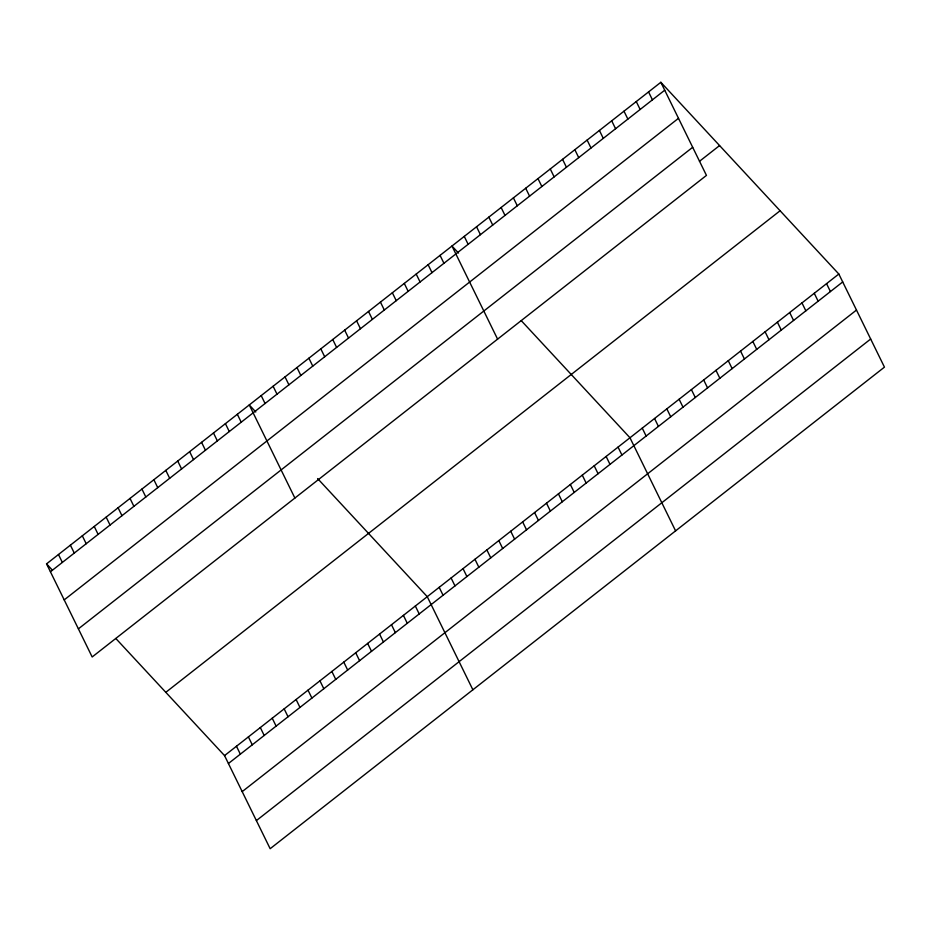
<?xml version="1.0" encoding="UTF-8"?>
<svg xmlns="http://www.w3.org/2000/svg" width="931" height="931" viewBox="0 0 931 931"><rect width="100%" height="100%" fill="white"/><g stroke="black" fill="none" stroke-linecap="round" stroke-linejoin="round"><path stroke-width="1.4" d="M660.847 82.289L706.454 175.4L92.169 656.972L46.55 563.86L660.847 82.289L838.831 274.028L884.45 367.14L270.153 848.711L224.546 755.6L115.851 638.515M50.425 571.774L664.722 90.202M64.204 599.89L678.49 118.318M78.39 628.856L692.687 147.284M699.472 161.319L719.582 145.562M165.799 692.327L780.097 210.755M224.546 755.6L838.831 274.028M228.421 763.513L842.706 281.942M242.188 791.629L856.485 310.058M256.386 820.595L870.671 339.024M458.506 253.057L451.977 246.028L497.596 339.14M521.29 320.683L629.973 437.756L675.592 530.868M255.792 411.979L249.264 404.938L294.883 498.062M317.611 478.557L427.259 596.678L472.878 689.79M46.55 563.86L52.148 569.888M826.553 283.652L830.429 291.566M814.264 293.288L818.14 301.202M801.975 302.924L805.85 310.838M789.686 312.548L793.573 320.462M777.408 322.184L781.284 330.098M648.558 91.925L652.433 99.838M765.119 331.808L768.994 339.734M636.269 101.549L640.144 109.474M752.83 341.444L756.705 349.358M623.979 111.185L627.866 119.098M740.552 351.08L744.428 358.994M611.702 120.821L615.577 128.734M728.263 360.704L732.138 368.618M599.413 130.445L603.288 138.358M715.974 370.34L719.849 378.254M587.124 140.081L590.999 147.994M703.685 379.976L707.572 387.89M574.846 149.705L578.721 157.63M691.407 389.6L695.282 397.514M562.557 159.341L566.432 167.254M679.118 399.236L682.993 407.15M550.268 168.976L554.143 176.89M666.829 408.86L670.716 416.774M537.978 178.601L541.865 186.514M654.551 418.496L658.426 426.41M525.701 188.237L529.576 196.15M642.262 428.132L646.137 436.045M513.412 197.872L517.287 205.786M501.122 207.497L505.009 215.41M618.056 447.113L621.931 455.026M488.845 217.132L492.72 225.046M606.128 456.458L610.003 464.371M594.199 465.803L598.074 473.716M476.556 226.757L480.431 234.682M582.282 475.147L586.158 483.061M464.266 236.393L468.142 244.306M570.354 484.504L574.229 492.418M558.425 493.849L562.301 501.762M440.06 255.373L443.936 263.287M546.509 503.194L550.384 511.107M428.132 264.718L432.007 272.632M534.58 512.539L538.455 520.464M416.204 274.075L420.09 281.988M522.652 521.895L526.527 529.809M404.287 283.42L408.162 291.333M510.735 531.24L514.61 539.154M392.358 292.765L396.234 300.678M498.807 540.585L502.682 548.499M380.442 302.11L384.317 310.023M486.878 549.942L490.753 557.855M368.513 311.466L372.388 319.38M474.961 559.287L478.837 567.2M356.585 320.811L360.46 328.724M463.033 568.632L466.908 576.545M344.668 330.156L348.543 338.069M451.104 577.976L454.98 585.902M332.739 339.501L336.615 347.426M439.188 587.333L443.063 595.246M320.811 348.857L324.686 356.771M308.894 358.202L312.769 366.116M415.331 606.023L419.206 613.936M296.966 367.547L300.841 375.461M403.414 615.379L407.289 623.293M285.037 376.904L288.913 384.817M391.486 624.724L395.361 632.638M273.12 386.249L276.996 394.162M379.557 634.069L383.432 641.983M261.192 395.594L265.067 403.507M367.64 643.414L371.516 651.328M355.712 652.771L359.587 660.684M237.347 414.295L241.222 422.209M343.783 662.116L347.67 670.029M225.418 423.64L229.294 431.553M331.867 671.46L335.742 679.374M213.49 432.985L217.365 440.898M319.938 680.805L323.813 688.731M201.573 442.341L205.448 450.255M308.01 690.162L311.897 698.075M189.645 451.686L193.52 459.6M296.093 699.507L299.968 707.42M177.716 461.031L181.592 468.945M284.164 708.852L288.04 716.765M165.799 470.376L169.675 478.29M272.236 718.208L276.123 726.122M153.871 479.733L157.746 487.646M260.319 727.553L264.195 735.467M141.943 489.078L145.818 496.991M248.391 736.898L252.266 744.812M130.026 498.422L133.901 506.336M236.462 746.243L240.349 754.168M118.097 507.767L121.973 515.693M106.169 517.124L110.044 525.037M94.252 526.469L98.127 534.382M82.324 535.814L86.199 543.727M70.395 545.17L74.282 553.084M58.478 554.515L62.354 562.429"/></g></svg>
